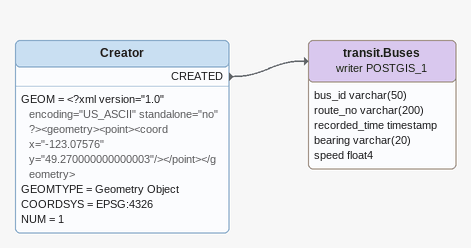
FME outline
Creator
    GEOM = <?xml version="1.0" encoding="US_ASCII" standalone="no" ?><geometry><point><coord x="-123.07576" y="49.270000000000003"/></point></geometry>
    GEOMTYPE = Geometry Object
    COORDSYS = EPSG:4326
    NUM = 1
    CREATED -> transit.Buses (writer POSTGIS_1)
transit.Buses (writer POSTGIS_1)
    attributes: bus_id varchar(50), route_no varchar(200), recorded_time timestamp, bearing varchar(20), speed float4
